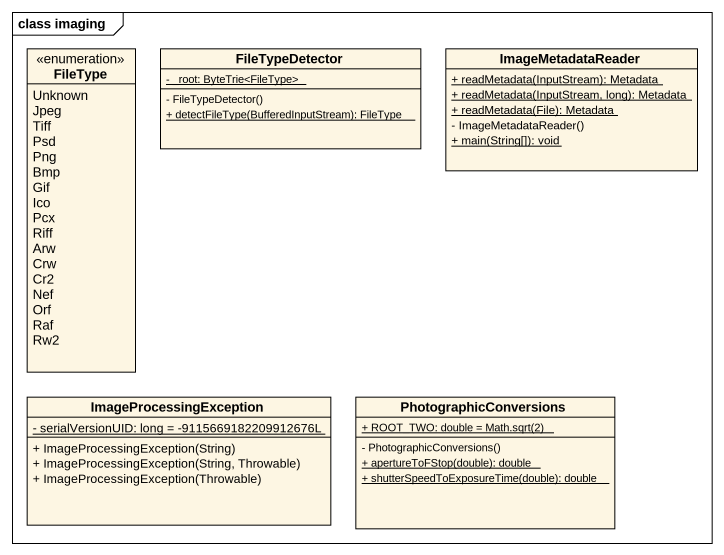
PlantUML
@startuml
mainframe class imaging
hide circle
hide empty members
skinparam classAttributeIconSize 0
enum FileType {
  Unknown
  Jpeg
  Tiff
  Psd
  Png
  Bmp
  Gif
  Ico
  Pcx
  Riff
  Arw
  Crw
  Cr2
  Nef
  Orf
  Raf
  Rw2
}
class FileTypeDetector {
  {static} - _root: ByteTrie<FileType>
  - FileTypeDetector()
  {static} + detectFileType(BufferedInputStream): FileType
}
class ImageMetadataReader {
  {static} + readMetadata(InputStream): Metadata
  {static} + readMetadata(InputStream, long): Metadata
  {static} + readMetadata(File): Metadata
  - ImageMetadataReader()
  {static} + main(String[]): void
}
class ImageProcessingException {
  {static} - serialVersionUID: long = -9115669182209912676L
  + ImageProcessingException(String)
  + ImageProcessingException(String, Throwable)
  + ImageProcessingException(Throwable)
}
class PhotographicConversions {
  {static} {field} + ROOT_TWO: double = Math.sqrt(2)
  - PhotographicConversions()
  {static} + apertureToFStop(double): double
  {static} + shutterSpeedToExposureTime(double): double
}
@enduml
